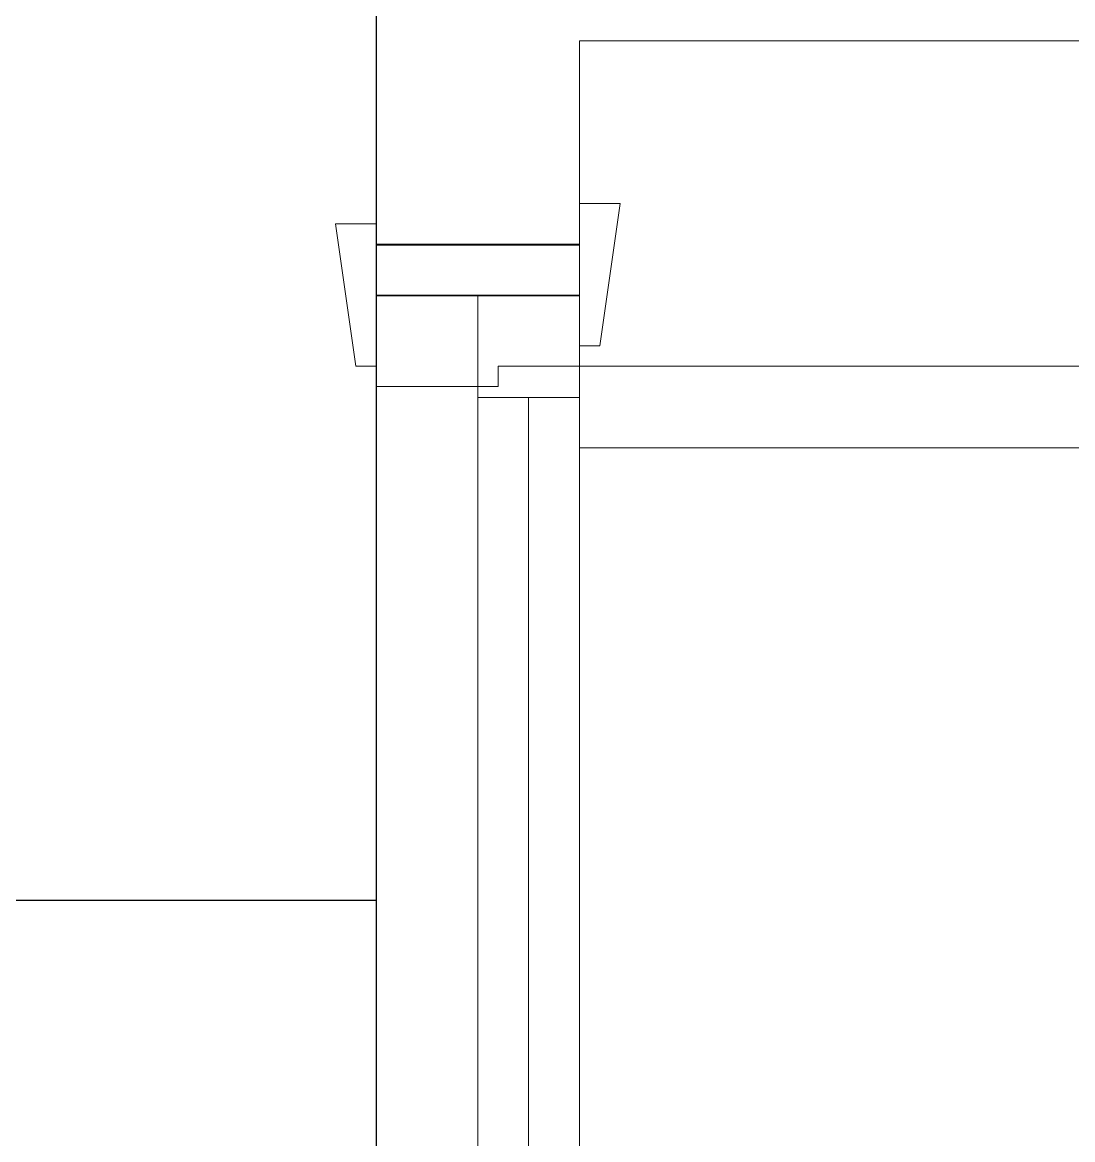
# Model space of a CAD drawing. Header units: inches. Extents: x -12418 to 472786, y -29325 to 19878.
# Drawn here: x 10224 to 10741, y -9118 to -8568 of the extents above; entities that cross this region are included whole.
import ezdxf

# ---------------------------------------------------------------- set-up
doc = ezdxf.new("R2010")
doc.units = ezdxf.units.IN
doc.header["$LTSCALE"] = 25
doc.header["$MEASUREMENT"] = 0
doc.linetypes.add('DASHDOT', pattern=[25.4, 12.7, -6.35, 0, -6.35])
doc.layers.get('0').update_dxf_attribs({"color": 8})
for name, color, linetype, lineweight in [('00-Ground Floor$0$Aluminum', 251, 'Continuous', 5), ('00-Ground Floor$0$Walls', 251, 'Continuous', 5), ('00-Ground Floor$0$Wooden Joinery', 251, 'Continuous', 5), ('E-LITE-CLNG-CNDT', 6, 'DASHDOT', 35)]:
    doc.layers.add(name, color=color, linetype=linetype, lineweight=lineweight)
doc.layers.add('00-Ground Floor$0$False Ceiling', color=251, linetype='Continuous')

# ---------------------------------------------------------------- blocks, each defined once
blk = doc.blocks.new('00-Ground Floor$0$A$C5DAD61B4')
at = {"layer": '00-Ground Floor$0$Wooden Joinery'}
for points in [[(80, 959.06), (80, 969.06), (10, 979.06), (10, 959.06)], [(70, 859.06), (70, 849.06), (0, 839.06), (0, 859.06)], [(120.01, 859.06), (120.01, 0), (80, 0), (80, 859.06)]]:
    blk.add_lwpolyline(points, close=True, dxfattribs=at)
for points in [[(45, 859.06), (45, 959.06), (20, 959.06), (20, 859.06), (45, 859.06)], [(45, 859.06), (80, 859.06), (80, 899.07), (90, 899.07), (90, 959.06), (45, 959.06), (45, 859.06)]]:
    blk.add_lwpolyline(points, dxfattribs=at)
blk.add_arc((80, 859.06), 859.99, 272.66603, 0, dxfattribs=at)
blk = doc.blocks.new('00-Ground Floor$0$A$C76ae8329')
at = {"layer": '00-Ground Floor$0$Aluminum'}
for p, q in [((202.14, 404.62), (1182.14, 404.62)), ((1157.14, 404.62), (1157.14, 304.62)), ((227.14, 354.62), (1157.14, 354.62)), ((1107.14, 354.62), (1107.14, 304.62)), ((1107.14, 329.62), (277.14, 329.62)), ((202.14, 304.62), (1182.14, 304.62))]:
    blk.add_line(p, q, dxfattribs=at)
at = {"layer": '00-Ground Floor$0$Walls'}
for p, q in [((1182.14, 304.62), (1182.14, 404.62)), ((1182.14, 304.62), (1182.14, 404.62)), ((1182.14, 404.62), (1182.14, 304.62))]:
    blk.add_line(p, q, dxfattribs=at)
blk = doc.blocks.new('00-Ground Floor$0$A$Ce9e1c4c3')
at = {"layer": '00-Ground Floor$0$False Ceiling', "color": 254, "linetype": 'Continuous'}
for p, q in [((-89602.07, -2747.43, 0), (-89602.07, -11267.43, 0)), ((-90802.07, -9000), (-89602.07, -9000))]:
    blk.add_line(p, q, dxfattribs=at)
blk = doc.blocks.new('00-Ground Floor')
at = {"layer": '00-Ground Floor$0$Walls'}
for p, q in [((10397.93, -8677.43, 0), (10397.93, -7547.43, 0)), ((10497.93, -8677.43, 0), (10497.93, -8577.43, 0)), ((10497.93, -8577.43, 0), (14097.93, -8577.43, 0)), ((10397.93, -8677.43, 0), (10497.93, -8677.43, 0))]:
    blk.add_line(p, q, dxfattribs=at)
at = {"rotation": 90}
blk.add_blockref('00-Ground Floor$0$A$C76ae8329', (10802.55, -9859.94, 0), dxfattribs=at)
at = {"layer": '00-Ground Floor$0$False Ceiling', "color": 254}
blk.add_blockref('00-Ground Floor$0$A$Ce9e1c4c3', (100000, 0), dxfattribs=at)
at = {"layer": '00-Ground Floor$0$Wooden Joinery', "xscale": -1, "rotation": 90}
blk.add_blockref('00-Ground Floor$0$A$C5DAD61B4', (11356.99, -8657.43, 0), dxfattribs=at)

msp = doc.modelspace()

# ---------------------------------------------------------------- block references
at = {"layer": 'E-LITE-CLNG-CNDT'}
msp.add_blockref('00-Ground Floor', (0, 0), dxfattribs=at)

doc.saveas('drawing.dxf')
